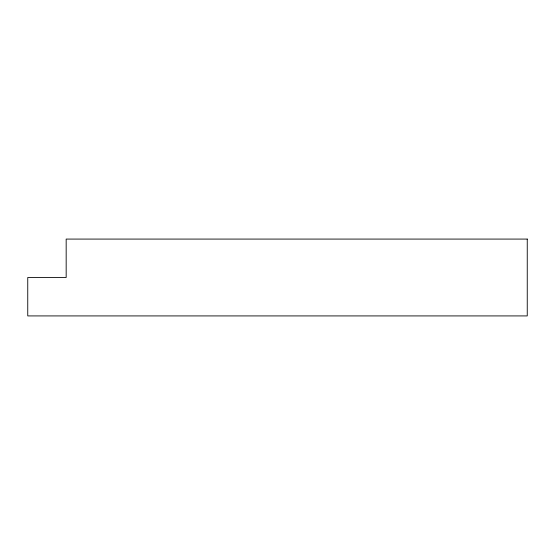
<?xml version="1.0" encoding="UTF-8"?>
<svg xmlns="http://www.w3.org/2000/svg" width="555" height="555" viewBox="0 0 555 555"><rect width="100%" height="100%" fill="white"/><g stroke="black" fill="none" stroke-linecap="round" stroke-linejoin="round"><path stroke-width="0.83" d="M527.25 239.08L66.17 239.08L66.17 277.5L27.75 277.5L27.75 315.92L527.25 315.92L527.25 239.08"/></g></svg>
